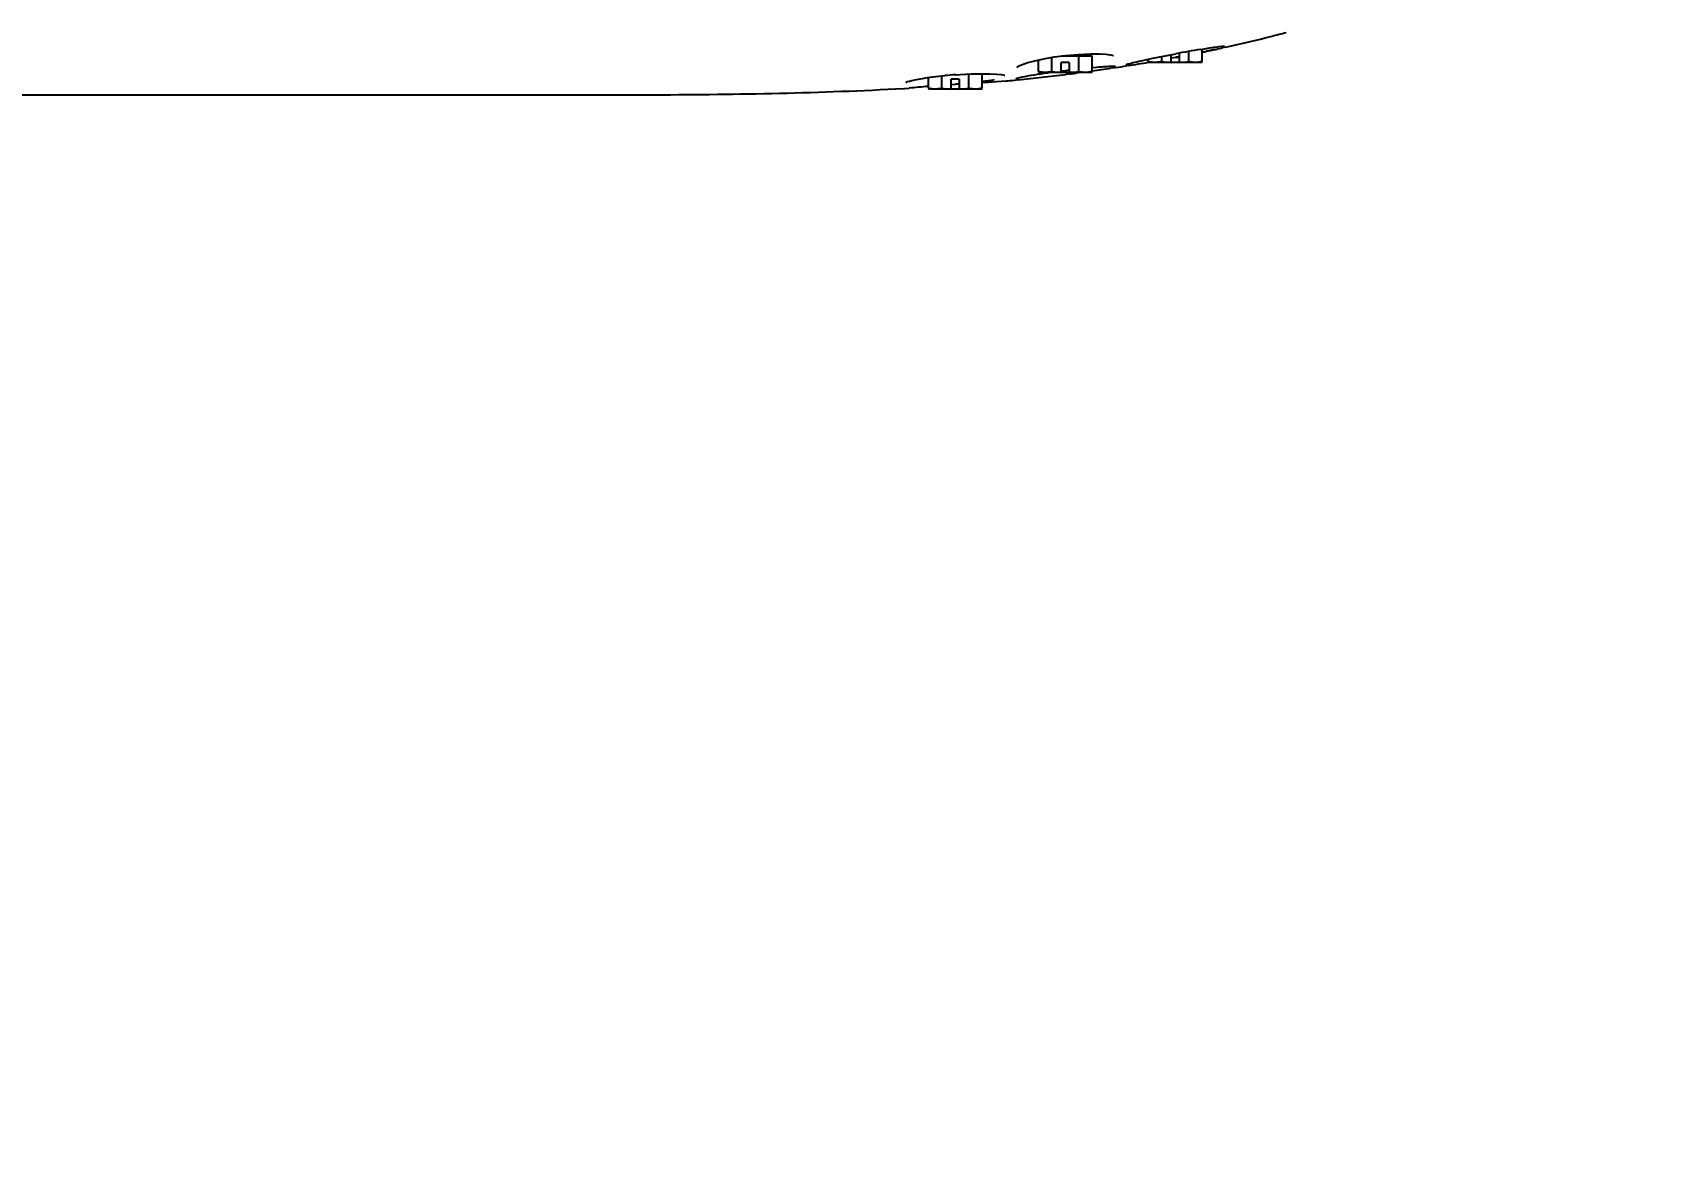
# Model space of a CAD drawing. Header units: millimetres. Extents: x 5828 to 6704, y 123 to 421.
# Drawn here: x 6599.06 to 6607.17, y 216.99 to 222.6 of the extents above; entities that cross this region are included whole.
import ezdxf

# ---------------------------------------------------------------- set-up
doc = ezdxf.new("R2010")
doc.units = ezdxf.units.MM
doc.linetypes.add('BANKLINE1', pattern=[5.5, 4, -1.5])
doc.layers.add('00_COMPONENTS', color=7, linetype='BANKLINE1')
doc.layers.add('外形图', color=7, linetype='Continuous')
doc.styles.add('微软雅黑', font='msyh.ttc', dxfattribs={"height": 2.1})
doc.dimstyles.new('尺寸标注_1_20比例', dxfattribs={"dimtxt": 2.1, "dimasz": 1.7, "dimexe": 0.5, "dimexo": 0.4, "dimgap": 0.5, "dimtad": 1, "dimdec": 1, "dimlfac": 20, "dimdsep": 46, "dimtxsty": '微软雅黑', "dimcen": 0.09, "dimadec": 0, "dimazin": 0, "dimtp": 0.01, "dimtm": 0.01, "dimtfac": 1, "dimtdec": 1, "dimtofl": 0, "dimtmove": 0, "dimatfit": 3, "dimfxl": 1, "dimtolj": 1, "dimarcsym": 0})

# ---------------------------------------------------------------- blocks, each defined once
blk = doc.blocks.new('*D1344')
at = {"layer": '00_COMPONENTS', "color": 0, "linetype": 'ByBlock', "lineweight": -2, "ltscale": 20}
for p, q in [((6589.207, 225.4111), (6588.1213, 225.4111)), ((6653.3579, 219.8635), (6652.3359, 220.0385))]:
    blk.add_line(p, q, dxfattribs=at)
blk.add_arc((6620.9569, 225.4111), 32.3356, 183.01259, 347.27176, dxfattribs=at)
at = {"layer": '00_COMPONENTS', "color": 0}
for points in [[(6588.9492, 223.7191), (6588.3827, 223.7042), (6588.6213, 225.4111)], [(6652.7758, 218.2315), (6652.22, 218.3418), (6652.8288, 219.9541)]]:
    blk.add_solid(points, dxfattribs=at)
at = {"layer": 'Defpoints', "color": 0}
for p in [(6589.607, 225.4111), (6620.9569, 225.4111), (6653.7522, 219.796), (6603.2329, 198.3657)]:
    blk.add_point(p, dxfattribs=at)
at = {"layer": '00_COMPONENTS', "color": 0, "insert": (6618.3533, 194.7765), "char_height": 2.1, "attachment_point": 5, "rotation": 355.14218, "style": '微软雅黑'}
blk.add_mtext('\\A1;+170°', dxfattribs=at)

msp = doc.modelspace()

# ---------------------------------------------------------------- linework, layer by layer
at = {"layer": '外形图', "linetype": 'Continuous'}
for p, q in [((6604.8419, 222.456), (6604.8419, 222.5069)), ((6604.9009, 222.5169), (6604.9204, 222.5201)), ((6604.9092, 222.456), (6604.9092, 222.5183)), ((6604.9164, 222.5046), (6604.9094, 222.5031)), ((6604.9204, 222.5201), (6604.9456, 222.524)), ((6604.9409, 222.5094), (6604.9317, 222.5075)), ((6604.9543, 222.5123), (6604.9409, 222.5094)), ((6604.9623, 222.514), (6604.9543, 222.5123)), ((6604.9672, 222.5156), (6604.9621, 222.5145)), ((6604.9673, 222.515), (6604.9623, 222.514)), ((6604.9774, 222.5286), (6604.9942, 222.5308)), ((6604.9942, 222.5308), (6605.0074, 222.5324)), ((6605.0176, 222.526), (6605.0056, 222.5233)), ((6605.0264, 222.5279), (6605.0176, 222.526)), ((6603.9974, 222.4361), (6604.0142, 222.4429)), ((6604.0898, 222.406), (6604.0898, 222.4642)), ((6604.1571, 222.406), (6604.1571, 222.4772)), ((6604.2045, 222.4012), (6604.2045, 222.4512)), ((6604.2445, 222.4512), (6604.2045, 222.4512)), ((6604.2095, 222.4845), (6604.3592, 222.4845)), ((6604.2445, 222.4512), (6604.2445, 222.4012)), ((6604.2919, 222.406), (6604.2919, 222.4845)), ((6604.3412, 222.4941), (6604.3412, 222.4845)), ((6604.3514, 222.4945), (6604.3774, 222.4945)), ((6604.3592, 222.406), (6604.3592, 222.4845)), ((6604.3775, 222.4945), (6604.3946, 222.4942)), ((6604.3946, 222.4942), (6604.4277, 222.4924)), ((6604.4277, 222.4924), (6604.4502, 222.4896)), ((6604.4686, 222.4248), (6604.4531, 222.4225)), ((6604.4768, 222.4261), (6604.4686, 222.4248)), ((6604.5396, 222.4358), (6604.53, 222.4343)), ((6604.6046, 222.4604), (6604.6317, 222.4664)), ((6604.6317, 222.4664), (6604.6625, 222.4728)), ((6604.6398, 222.456), (6604.6398, 222.4681)), ((6604.6578, 222.4512), (6604.6398, 222.456)), ((6604.9092, 222.4512), (6604.6398, 222.4512)), ((6604.7545, 222.4512), (6604.6578, 222.4512)), ((6604.6625, 222.4728), (6604.6967, 222.4798)), ((6604.6967, 222.4798), (6604.7336, 222.487)), ((6604.7071, 222.456), (6604.7071, 222.4819)), ((6604.7336, 222.487), (6604.7775, 222.4953)), ((6604.7545, 222.4512), (6604.7545, 222.491)), ((6604.7776, 222.477), (6604.7551, 222.4728)), ((6604.7807, 222.4776), (6604.7776, 222.477)), ((6604.7951, 222.4803), (6604.7807, 222.4776)), ((6604.7945, 222.4985), (6604.7945, 222.4512)), ((6604.8912, 222.4512), (6604.7945, 222.4512)), ((6604.8912, 222.4512), (6604.9092, 222.456)), ((6603.4448, 222.3584), (6603.4568, 222.3614)), ((6603.5398, 222.3227), (6603.5398, 222.3762)), ((6603.6071, 222.3227), (6603.6071, 222.3842)), ((6603.6545, 222.3179), (6603.6545, 222.3679)), ((6603.6945, 222.3679), (6603.6545, 222.3679)), ((6603.6545, 222.3409), (6603.6757, 222.3425)), ((6603.6757, 222.3901), (6603.6992, 222.3917)), ((6603.6757, 222.3425), (6603.6946, 222.3438)), ((6603.6945, 222.3679), (6603.6945, 222.3179)), ((6603.6992, 222.3917), (6603.7559, 222.3942)), ((6603.7419, 222.3227), (6603.7419, 222.3936)), ((6603.8092, 222.3227), (6603.8092, 222.3952)), ((6603.8101, 222.3517), (6603.8405, 222.3536)), ((6603.8405, 222.3536), (6603.8812, 222.3561)), ((6603.8804, 222.3934), (6603.9045, 222.3912)), ((6603.8812, 222.3561), (6603.9285, 222.359)), ((6603.9045, 222.3912), (6603.9192, 222.3887)), ((6603.9192, 222.3887), (6603.9223, 222.3879)), ((6603.9285, 222.359), (6603.9359, 222.3594)), ((6603.9894, 222.3648), (6603.9803, 222.3638)), ((6604.1078, 222.4012), (6604.0898, 222.406)), ((6604.3592, 222.4012), (6604.0898, 222.4012)), ((6604.2045, 222.4012), (6604.1078, 222.4012)), ((6604.1376, 222.4003), (6604.1439, 222.4012)), ((6604.2036, 222.4091), (6604.2265, 222.412)), ((6604.2265, 222.412), (6604.243, 222.4139)), ((6604.229, 222.3919), (6604.2266, 222.3916)), ((6604.2454, 222.3939), (6604.229, 222.3919)), ((6604.3412, 222.4012), (6604.2445, 222.4012)), ((6604.2914, 222.3999), (6604.2784, 222.3982)), ((6604.3412, 222.4012), (6604.3592, 222.406)), ((6602.1745, 222.2882), (6597.0743, 222.2877)), ((6603.4143, 222.32), (6603.4219, 222.3207)), ((6603.4219, 222.3207), (6603.4429, 222.3228)), ((6603.5578, 222.3179), (6603.5398, 222.3227)), ((6603.8092, 222.3179), (6603.5398, 222.3179)), ((6603.6545, 222.3179), (6603.5578, 222.3179)), ((6603.7912, 222.3179), (6603.6945, 222.3179)), ((6603.7912, 222.3179), (6603.8092, 222.3227))]:
    msp.add_line(p, q, dxfattribs=at)
for points in [[(6604.9456, 222.524), (6604.9676, 222.5273), (6604.9774, 222.5286)], [(6605.0074, 222.5324), (6605.0126, 222.5329), (6605.017, 222.5333), (6605.0205, 222.5336)], [(6603.9837, 222.4281), (6603.9835, 222.4279), (6603.987, 222.4305), (6603.9974, 222.4361)], [(6604.0142, 222.4429), (6604.037, 222.4505), (6604.0653, 222.4584), (6604.102, 222.4671)], [(6604.102, 222.4671), (6604.1173, 222.4703), (6604.169, 222.4793), (6604.2275, 222.4869), (6604.29, 222.4921), (6604.3514, 222.4945)], [(6604.3574, 222.4259), (6604.3808, 222.4279), (6604.3937, 222.429)], [(6604.3937, 222.429), (6604.4056, 222.4299), (6604.4165, 222.4307), (6604.4264, 222.4314)], [(6604.4264, 222.4314), (6604.4354, 222.432), (6604.4434, 222.4324), (6604.4505, 222.4328), (6604.4568, 222.433), (6604.4622, 222.4332), (6604.4668, 222.4332), (6604.4705, 222.4332), (6604.4734, 222.4332), (6604.4754, 222.433)], [(6604.4502, 222.4896), (6604.4634, 222.4866), (6604.4661, 222.4856)], [(6604.5288, 222.4409), (6604.5288, 222.4409), (6604.5292, 222.4411), (6604.531, 222.4418), (6604.5339, 222.4427), (6604.5377, 222.4439), (6604.5425, 222.4453), (6604.5483, 222.4469), (6604.555, 222.4487)], [(6604.555, 222.4487), (6604.5628, 222.4506), (6604.5717, 222.4528)], [(6604.5717, 222.4528), (6604.5816, 222.4552), (6604.5926, 222.4577), (6604.6046, 222.4604)], [(6603.4267, 222.3518), (6603.4268, 222.3519), (6603.4298, 222.3534), (6603.4358, 222.3556), (6603.4448, 222.3584)], [(6603.4568, 222.3614), (6603.4718, 222.3648), (6603.49, 222.3683), (6603.5112, 222.3719), (6603.5354, 222.3756), (6603.5624, 222.3792), (6603.5919, 222.3827), (6603.6224, 222.3858)], [(6603.7559, 222.3942), (6603.8057, 222.3952), (6603.8474, 222.3948), (6603.8804, 222.3934)], [(6603.9793, 222.3717), (6603.9793, 222.3717), (6603.98, 222.372), (6603.9823, 222.3727), (6603.9857, 222.3737), (6603.9903, 222.3749), (6603.9961, 222.3763), (6604.003, 222.3778)], [(6604.003, 222.3778), (6604.0111, 222.3795), (6604.0204, 222.3813)], [(6604.0204, 222.3813), (6604.031, 222.3833), (6604.0428, 222.3855), (6604.0558, 222.3877), (6604.07, 222.3901), (6604.0853, 222.3925), (6604.1018, 222.3951), (6604.1192, 222.3977), (6604.1376, 222.4003)]]:
    msp.add_lwpolyline(points, dxfattribs=at)
for centre, radius, start, end in [((6603.5458, 229.2522), 6.8853, 284.40445, 285.00618), ((6605.929, 216.2878), 6.3134, 99.36632, 100.50841), ((6603.3482, 230.1014), 7.7572, 281.61041, 281.77824), ((6603.9827, 226.9464), 4.5388, 281.87127, 282.0715), ((6604.1049, 226.375), 3.9545, 282.07158, 282.26551), ((6604.207, 225.9053), 3.4739, 282.26638, 282.42611), ((6604.2871, 225.5414), 3.1013, 282.42641, 282.56999), ((6603.3834, 229.9351), 7.5872, 282.04937, 282.34571), ((6603.4656, 229.57), 7.213, 282.49667, 284.39383), ((6603.1249, 231.3511), 9.0269, 278.61336, 278.95502), ((6603.1711, 231.0606), 8.7327, 279.01584, 279.68638), ((6604.6629, 222.6214), 0.1711, 282.81799, 284.99382), ((6603.3567, 230.0409), 7.6961, 280.63883, 280.76709), ((6604.8861, 222.6214), 0.1711, 255.00618, 257.18201), ((6603.8232, 220.2637), 2.1317, 93.96757, 95.41717), ((6603.3858, 226.2652), 3.9322, 274.22767, 274.51575), ((6602.836, 233.6869), 11.3808, 275.54628, 275.77066), ((6602.9139, 232.9408), 10.6306, 275.80663, 277.09311), ((6604.1129, 222.5714), 0.1711, 282.81799, 284.99382), ((6602.9963, 232.2651), 9.9499, 277.2122, 277.4038), ((6604.3361, 222.5714), 0.1711, 255.00618, 257.18201), ((6603.0728, 231.7001), 9.3797, 277.881, 278.46227), ((6604.3607, 212.7981), 9.5688, 94.92683, 95.50387), ((6603.5629, 222.488), 0.1711, 282.81799, 284.99382), ((6603.7861, 222.488), 0.1711, 255.00618, 257.18201)]:
    msp.add_arc(centre, radius, start, end, dxfattribs=at)
for points, knots in [([(6604.6735, 222.4512), (6604.6706, 222.4512), (6604.6593, 222.4516), (6604.648, 222.4538), (6604.6398, 222.456)], [0, 0, 0, 0, 0.247971, 1, 1, 1, 1]), ([(6604.7008, 222.4545), (6604.6986, 222.454), (6604.6896, 222.4521), (6604.6803, 222.4512), (6604.6735, 222.4512)], [0, 0, 0, 0, 0.252323, 1, 1, 1, 1]), ([(6604.8755, 222.4512), (6604.8733, 222.4512), (6604.8641, 222.4515), (6604.8549, 222.4529), (6604.8482, 222.4545)], [0, 0, 0, 0, 0.248578, 1, 1, 1, 1]), ([(6604.1235, 222.4012), (6604.1206, 222.4012), (6604.1093, 222.4016), (6604.098, 222.4038), (6604.0898, 222.406)], [0, 0, 0, 0, 0.247971, 1, 1, 1, 1]), ([(6604.1508, 222.4045), (6604.1486, 222.404), (6604.1396, 222.4021), (6604.1303, 222.4012), (6604.1235, 222.4012)], [0, 0, 0, 0, 0.252323, 1, 1, 1, 1]), ([(6604.3255, 222.4012), (6604.3233, 222.4012), (6604.3141, 222.4015), (6604.3049, 222.4029), (6604.2982, 222.4045)], [0, 0, 0, 0, 0.248578, 1, 1, 1, 1]), ([(6603.5735, 222.3179), (6603.5706, 222.3179), (6603.5593, 222.3183), (6603.548, 222.3205), (6603.5398, 222.3227)], [0, 0, 0, 0, 0.247971, 1, 1, 1, 1]), ([(6603.6008, 222.3211), (6603.5986, 222.3206), (6603.5896, 222.3188), (6603.5803, 222.3179), (6603.5735, 222.3179)], [0, 0, 0, 0, 0.252323, 1, 1, 1, 1]), ([(6603.7755, 222.3179), (6603.7733, 222.3179), (6603.7641, 222.3182), (6603.7549, 222.3196), (6603.7482, 222.3211)], [0, 0, 0, 0, 0.248578, 1, 1, 1, 1])]:
    msp.add_open_spline(points, degree=3, knots=knots, dxfattribs=at)
for points in [[(6604.7071, 222.456), (6604.7229, 222.4539), (6604.7387, 222.4524), (6604.7545, 222.4517)], [(6604.7945, 222.4517), (6604.8103, 222.4524), (6604.8261, 222.4539), (6604.8419, 222.456)], [(6604.891, 222.4523), (6604.8859, 222.4516), (6604.8807, 222.4512), (6604.8755, 222.4512)], [(6604.9092, 222.456), (6604.9032, 222.4544), (6604.8972, 222.4531), (6604.891, 222.4523)], [(6603.8692, 222.364), (6603.8494, 222.361), (6603.8294, 222.3584), (6603.8094, 222.3561)], [(6604.1571, 222.406), (6604.1729, 222.4039), (6604.1887, 222.4024), (6604.2045, 222.4017)], [(6604.2445, 222.4017), (6604.2603, 222.4024), (6604.2761, 222.4039), (6604.2919, 222.406)], [(6604.341, 222.4023), (6604.3359, 222.4016), (6604.3307, 222.4012), (6604.3255, 222.4012)], [(6604.3592, 222.406), (6604.3532, 222.4044), (6604.3472, 222.4031), (6604.341, 222.4023)], [(6603.4143, 222.32), (6603.0015, 222.2967), (6602.5879, 222.2898), (6602.1745, 222.2882)], [(6603.6071, 222.3227), (6603.6229, 222.3206), (6603.6387, 222.319), (6603.6545, 222.3183)], [(6603.6945, 222.3183), (6603.7103, 222.319), (6603.7261, 222.3206), (6603.7419, 222.3227)], [(6603.791, 222.319), (6603.7859, 222.3183), (6603.7807, 222.3179), (6603.7755, 222.3179)], [(6603.8092, 222.3227), (6603.8032, 222.3211), (6603.7972, 222.3198), (6603.791, 222.319)]]:
    msp.add_open_spline(points, degree=3, dxfattribs=at)

# ---------------------------------------------------------------- dimensions: what is measured, and where the dimension line sits
at = {"layer": '00_COMPONENTS', "linetype": 'ByBlock', "ltscale": 20}
dim = msp.add_angular_dim_3p(base=(6603.2329, 198.3657), center=(6620.9569, 225.4111), p1=(6589.607, 225.4111), p2=(6653.7522, 219.796), text='\\A1;+170°', dimstyle='尺寸标注_1_20比例', dxfattribs=at)
dim.commit()
dim.dimension.update_dxf_attribs({"geometry": '*D1344', "text_midpoint": (6618.3533, 194.7765)})

doc.saveas('drawing.dxf')
